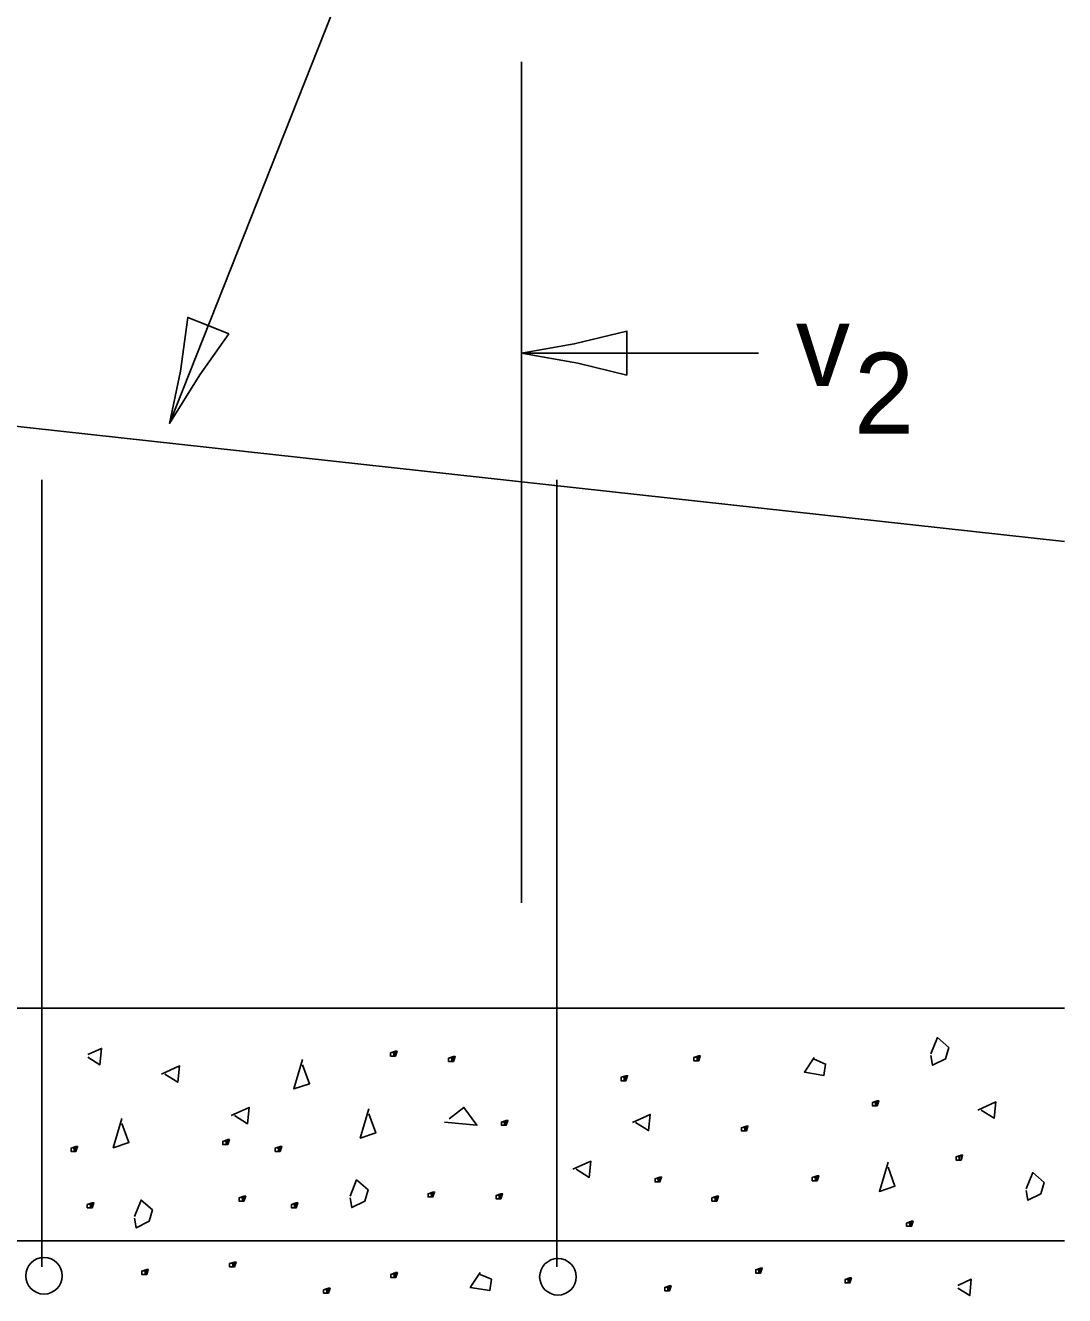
# Model space of a CAD drawing. Extents: x 2133490 to 2172050, y 2138301 to 2145980.
# Drawn here: x 2139165 to 2139254.8, y 2141728.3 to 2141838.2 of the extents above; entities that cross this region are included whole.
import ezdxf

# ---------------------------------------------------------------- set-up
doc = ezdxf.new("R2010")
doc.units = 0
for name, color, linetype in [('Level 40', 7, 'Continuous'), ('Level 63', 7, 'Continuous'), ('ROW_EX_Private Boundary Items', 7, 'Continuous'), ('ROW_PR_Notes', 7, 'Continuous'), ('Topo_Bridge Structures', 7, 'Continuous')]:
    doc.layers.add(name, color=color, linetype=linetype)

msp = doc.modelspace()

# ---------------------------------------------------------------- linework, layer by layer
at = {"layer": 'Level 40'}
msp.add_line((2138878.97, 2141753.19), (2139254.81, 2141753.19), dxfattribs=at)
at = {"layer": 'ROW_EX_Private Boundary Items'}
for centre in [(2139166.58, 2141730.04), (2139211.01, 2141729.95)]:
    msp.add_circle(centre, 1.58, dxfattribs=at)
at = {"layer": 'ROW_PR_Notes'}
for p, q in [((2139177.43, 2141803.74), (2139216.4, 2141902.1)), ((2139207.87, 2141762.3), (2139207.87, 2141835.01)), ((2139254.81, 2141793.52), (2139078.24, 2141812.95)), ((2139228.35, 2141809.82), (2139207.87, 2141809.82)), ((2139166.38, 2141730.81), (2139166.38, 2141798.85)), ((2139210.91, 2141730.81), (2139210.91, 2141798.85)), ((2138855.7, 2141733.07), (2139254.81, 2141733.07))]:
    msp.add_line(p, q, dxfattribs=at)
for points in [[(2139170.37, 2141749.16), (2139171.56, 2141749.7), (2139171.42, 2141748.29), (2139170.37, 2141748.94)], [(2139243.26, 2141749.22), (2139243.82, 2141750.63), (2139244.81, 2141749.79), (2139244.53, 2141748.8), (2139243.4, 2141748.24), (2139243.26, 2141749.08)], [(2139188.94, 2141748.74), (2139188.19, 2141746.2), (2139189.54, 2141746.65), (2139188.94, 2141748.29)], [(2139196.68, 2141749.31), (2139196.96, 2141749.45), (2139196.96, 2141749.03), (2139196.82, 2141749.03), (2139196.54, 2141749.03), (2139196.54, 2141749.03), (2139196.54, 2141749.31), (2139196.96, 2141749.45), (2139197.1, 2141749.45), (2139196.96, 2141749.03), (2139196.82, 2141749.03), (2139196.82, 2141749.45)], [(2139201.7, 2141748.85), (2139201.98, 2141749), (2139201.98, 2141748.57), (2139201.84, 2141748.57), (2139201.56, 2141748.57), (2139201.56, 2141748.57), (2139201.56, 2141748.85), (2139201.98, 2141749), (2139202.13, 2141749), (2139201.98, 2141748.57), (2139201.84, 2141748.57), (2139201.84, 2141749)], [(2139222.9, 2141748.91), (2139223.18, 2141749.05), (2139223.18, 2141748.63), (2139223.04, 2141748.63), (2139222.76, 2141748.63), (2139222.76, 2141748.63), (2139222.76, 2141748.91), (2139223.18, 2141749.05), (2139223.32, 2141749.05), (2139223.18, 2141748.63), (2139223.04, 2141748.63), (2139223.04, 2141749.05)], [(2139233.17, 2141748.91), (2139232.32, 2141747.65), (2139234.01, 2141747.37), (2139234.15, 2141748.35), (2139233.17, 2141748.77)], [(2139176.75, 2141747.48), (2139178.3, 2141748.19), (2139178.15, 2141746.78), (2139177.03, 2141747.48)], [(2139216.61, 2141747.2), (2139216.89, 2141747.34), (2139216.89, 2141746.91), (2139216.75, 2141746.91), (2139216.47, 2141746.91), (2139216.47, 2141746.91), (2139216.47, 2141747.2), (2139216.89, 2141747.34), (2139217.03, 2141747.34), (2139216.89, 2141746.91), (2139216.75, 2141746.91), (2139216.75, 2141747.34)], [(2139182.76, 2141743.9), (2139184.31, 2141744.6), (2139184.17, 2141743.19), (2139183.05, 2141743.9)], [(2139194.67, 2141744.49), (2139193.92, 2141741.95), (2139195.26, 2141742.4), (2139194.67, 2141744.04)], [(2139201.62, 2141743.61), (2139202.89, 2141744.6), (2139204.01, 2141743.05), (2139201.2, 2141743.33)], [(2139238.34, 2141745.02), (2139238.62, 2141745.16), (2139238.62, 2141744.74), (2139238.48, 2141744.74), (2139238.2, 2141744.74), (2139238.2, 2141744.74), (2139238.2, 2141745.02), (2139238.62, 2141745.16), (2139238.76, 2141745.16), (2139238.62, 2141744.74), (2139238.48, 2141744.74), (2139238.48, 2141745.16)], [(2139247.32, 2141744.36), (2139248.86, 2141745.07), (2139248.72, 2141743.66), (2139247.6, 2141744.36)], [(2139173.32, 2141743.65), (2139172.57, 2141741.11), (2139173.92, 2141741.56), (2139173.32, 2141743.2)], [(2139206.26, 2141743.33), (2139206.54, 2141743.47), (2139206.54, 2141743.05), (2139206.4, 2141743.05), (2139206.12, 2141743.05), (2139206.12, 2141743.05), (2139206.12, 2141743.33), (2139206.54, 2141743.47), (2139206.69, 2141743.47), (2139206.54, 2141743.05), (2139206.4, 2141743.05), (2139206.4, 2141743.47)], [(2139217.45, 2141743.3), (2139218.99, 2141744), (2139218.85, 2141742.59), (2139217.73, 2141743.3)], [(2139227.02, 2141742.84), (2139227.3, 2141742.98), (2139227.3, 2141742.56), (2139227.16, 2141742.56), (2139226.88, 2141742.56), (2139226.88, 2141742.56), (2139226.88, 2141742.84), (2139227.3, 2141742.98), (2139227.44, 2141742.98), (2139227.3, 2141742.56), (2139227.16, 2141742.56), (2139227.16, 2141742.98)], [(2139169.06, 2141741.08), (2139169.34, 2141741.22), (2139169.34, 2141740.8), (2139169.2, 2141740.8), (2139168.92, 2141740.8), (2139168.92, 2141740.8), (2139168.92, 2141741.08), (2139169.34, 2141741.22), (2139169.48, 2141741.22), (2139169.34, 2141740.8), (2139169.2, 2141740.8), (2139169.2, 2141741.22)], [(2139182.18, 2141741.66), (2139182.47, 2141741.81), (2139182.47, 2141741.38), (2139182.33, 2141741.38), (2139182.04, 2141741.38), (2139182.04, 2141741.38), (2139182.04, 2141741.66), (2139182.47, 2141741.81), (2139182.61, 2141741.81), (2139182.47, 2141741.38), (2139182.33, 2141741.38), (2139182.33, 2141741.81)], [(2139186.71, 2141741.08), (2139186.99, 2141741.22), (2139186.99, 2141740.8), (2139186.84, 2141740.8), (2139186.57, 2141740.8), (2139186.57, 2141740.8), (2139186.57, 2141741.08), (2139186.99, 2141741.22), (2139187.13, 2141741.22), (2139186.99, 2141740.8), (2139186.84, 2141740.8), (2139186.84, 2141741.22)], [(2139212.31, 2141739.25), (2139213.86, 2141739.95), (2139213.72, 2141738.55), (2139212.59, 2141739.25)], [(2139239.55, 2141739.87), (2139238.81, 2141737.33), (2139240.15, 2141737.78), (2139239.55, 2141739.42)], [(2139245.57, 2141740.33), (2139245.86, 2141740.47), (2139245.86, 2141740.05), (2139245.71, 2141740.05), (2139245.43, 2141740.05), (2139245.43, 2141740.05), (2139245.43, 2141740.33), (2139245.86, 2141740.47), (2139246, 2141740.47), (2139245.86, 2141740.05), (2139245.71, 2141740.05), (2139245.71, 2141740.47)], [(2139233.14, 2141738.55), (2139233.42, 2141738.69), (2139233.42, 2141738.26), (2139233.28, 2141738.26), (2139233, 2141738.26), (2139233, 2141738.26), (2139233, 2141738.55), (2139233.42, 2141738.69), (2139233.56, 2141738.69), (2139233.42, 2141738.26), (2139233.28, 2141738.26), (2139233.28, 2141738.69)], [(2139251.49, 2141737.56), (2139252.06, 2141738.96), (2139253.04, 2141738.12), (2139252.76, 2141737.14), (2139251.64, 2141736.57), (2139251.49, 2141737.42)], [(2139193.05, 2141736.92), (2139193.61, 2141738.33), (2139194.6, 2141737.48), (2139194.32, 2141736.5), (2139193.19, 2141735.94), (2139193.05, 2141736.78)], [(2139219.55, 2141738.43), (2139219.83, 2141738.57), (2139219.83, 2141738.15), (2139219.69, 2141738.15), (2139219.41, 2141738.15), (2139219.41, 2141738.15), (2139219.41, 2141738.43), (2139219.83, 2141738.57), (2139219.97, 2141738.57), (2139219.83, 2141738.15), (2139219.69, 2141738.15), (2139219.69, 2141738.57)], [(2139174.4, 2141735.17), (2139174.97, 2141736.58), (2139175.96, 2141735.73), (2139175.67, 2141734.75), (2139174.55, 2141734.18), (2139174.4, 2141735.03)], [(2139183.59, 2141736.78), (2139183.87, 2141736.92), (2139183.87, 2141736.5), (2139183.73, 2141736.5), (2139183.45, 2141736.5), (2139183.45, 2141736.5), (2139183.45, 2141736.78), (2139183.87, 2141736.92), (2139184.02, 2141736.92), (2139183.87, 2141736.5), (2139183.73, 2141736.5), (2139183.73, 2141736.92)], [(2139199.93, 2141737.14), (2139200.21, 2141737.28), (2139200.21, 2141736.86), (2139200.07, 2141736.86), (2139199.79, 2141736.86), (2139199.79, 2141736.86), (2139199.79, 2141737.14), (2139200.21, 2141737.28), (2139200.35, 2141737.28), (2139200.21, 2141736.86), (2139200.07, 2141736.86), (2139200.07, 2141737.28)], [(2139205.8, 2141736.98), (2139206.08, 2141737.12), (2139206.08, 2141736.7), (2139205.94, 2141736.7), (2139205.66, 2141736.7), (2139205.66, 2141736.7), (2139205.66, 2141736.98), (2139206.08, 2141737.12), (2139206.22, 2141737.12), (2139206.08, 2141736.7), (2139205.94, 2141736.7), (2139205.94, 2141737.12)], [(2139224.46, 2141736.78), (2139224.74, 2141736.92), (2139224.74, 2141736.5), (2139224.6, 2141736.5), (2139224.32, 2141736.5), (2139224.32, 2141736.5), (2139224.32, 2141736.78), (2139224.74, 2141736.92), (2139224.88, 2141736.92), (2139224.74, 2141736.5), (2139224.6, 2141736.5), (2139224.6, 2141736.92)], [(2139170.47, 2141736.2), (2139170.75, 2141736.34), (2139170.75, 2141735.92), (2139170.61, 2141735.92), (2139170.32, 2141735.92), (2139170.32, 2141735.92), (2139170.32, 2141736.2), (2139170.75, 2141736.34), (2139170.89, 2141736.34), (2139170.75, 2141735.92), (2139170.61, 2141735.92), (2139170.61, 2141736.34)], [(2139188.11, 2141736.2), (2139188.39, 2141736.34), (2139188.39, 2141735.92), (2139188.25, 2141735.92), (2139187.97, 2141735.92), (2139187.97, 2141735.92), (2139187.97, 2141736.2), (2139188.39, 2141736.34), (2139188.53, 2141736.34), (2139188.39, 2141735.92), (2139188.25, 2141735.92), (2139188.25, 2141736.34)], [(2139241.3, 2141734.6), (2139241.58, 2141734.75), (2139241.58, 2141734.32), (2139241.44, 2141734.32), (2139241.16, 2141734.32), (2139241.16, 2141734.32), (2139241.16, 2141734.6), (2139241.58, 2141734.75), (2139241.72, 2141734.75), (2139241.58, 2141734.32), (2139241.44, 2141734.32), (2139241.44, 2141734.75)], [(2139182.76, 2141731.09), (2139183.05, 2141731.23), (2139183.05, 2141730.8), (2139182.9, 2141730.8), (2139182.62, 2141730.8), (2139182.62, 2141730.8), (2139182.62, 2141731.09), (2139183.05, 2141731.23), (2139183.19, 2141731.23), (2139183.05, 2141730.8), (2139182.9, 2141730.8), (2139182.9, 2141731.23)], [(2139175.18, 2141730.44), (2139175.46, 2141730.59), (2139175.46, 2141730.16), (2139175.32, 2141730.16), (2139175.03, 2141730.16), (2139175.03, 2141730.16), (2139175.03, 2141730.44), (2139175.46, 2141730.59), (2139175.6, 2141730.59), (2139175.46, 2141730.16), (2139175.32, 2141730.16), (2139175.32, 2141730.59)], [(2139196.71, 2141730.16), (2139196.99, 2141730.31), (2139196.99, 2141729.88), (2139196.85, 2141729.88), (2139196.57, 2141729.88), (2139196.57, 2141729.88), (2139196.57, 2141730.16), (2139196.99, 2141730.31), (2139197.13, 2141730.31), (2139196.99, 2141729.88), (2139196.85, 2141729.88), (2139196.85, 2141730.31)], [(2139204.28, 2141730.31), (2139203.43, 2141729.04), (2139205.12, 2141728.76), (2139205.26, 2141729.74), (2139204.28, 2141730.16)], [(2139228.25, 2141730.56), (2139228.53, 2141730.7), (2139228.53, 2141730.28), (2139228.39, 2141730.28), (2139228.11, 2141730.28), (2139228.11, 2141730.28), (2139228.11, 2141730.56), (2139228.53, 2141730.7), (2139228.67, 2141730.7), (2139228.53, 2141730.28), (2139228.39, 2141730.28), (2139228.39, 2141730.7)], [(2139235.97, 2141729.71), (2139236.25, 2141729.85), (2139236.25, 2141729.43), (2139236.1, 2141729.43), (2139235.83, 2141729.43), (2139235.83, 2141729.43), (2139235.83, 2141729.71), (2139236.25, 2141729.85), (2139236.39, 2141729.85), (2139236.25, 2141729.43), (2139236.1, 2141729.43), (2139236.1, 2141729.85)], [(2139190.89, 2141728.82), (2139191.17, 2141728.96), (2139191.17, 2141728.54), (2139191.03, 2141728.54), (2139190.75, 2141728.54), (2139190.75, 2141728.54), (2139190.75, 2141728.82), (2139191.17, 2141728.96), (2139191.31, 2141728.96), (2139191.17, 2141728.54), (2139191.03, 2141728.54), (2139191.03, 2141728.96)], [(2139220.38, 2141729.03), (2139220.66, 2141729.17), (2139220.66, 2141728.74), (2139220.52, 2141728.74), (2139220.24, 2141728.74), (2139220.24, 2141728.74), (2139220.24, 2141729.03), (2139220.66, 2141729.17), (2139220.8, 2141729.17), (2139220.66, 2141728.74), (2139220.52, 2141728.74), (2139220.52, 2141729.17)], [(2139245.57, 2141729.19), (2139246.75, 2141729.74), (2139246.61, 2141728.33), (2139245.57, 2141728.98)]]:
    msp.add_lwpolyline(points, dxfattribs=at)
at = {"layer": 'Topo_Bridge Structures'}
for points in [[(2139182.55, 2141811.5), (2139180.78, 2141812.2), (2139179.01, 2141812.9), (2139178.37, 2141808.26), (2139177.43, 2141803.74), (2139180.04, 2141807.93)], [(2139216.97, 2141807.91), (2139216.98, 2141809.82), (2139216.98, 2141811.72), (2139212.42, 2141810.61), (2139207.87, 2141809.82), (2139212.73, 2141808.94)]]:
    msp.add_lwpolyline(points, close=True, dxfattribs=at)

# ---------------------------------------------------------------- texts
at = {"layer": 'Level 63'}
for s, p in [('v', (2139231.58, 2141806.98)), ('2', (2139236.61, 2141802.86))]:
    msp.add_text(s, height=7, dxfattribs=at).set_placement(p)

doc.saveas('drawing.dxf')
